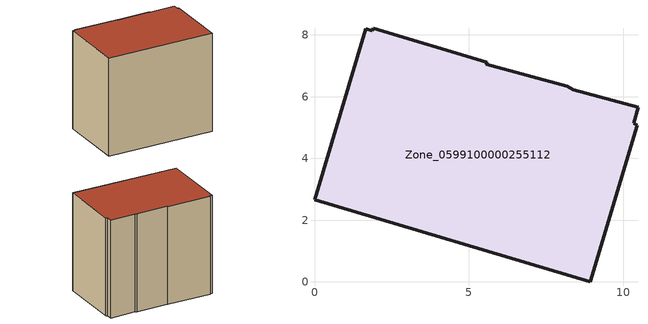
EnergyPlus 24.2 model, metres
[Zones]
Zone_0599100000255112
 floor ground (C_G): 10.48,5.66 10.34,5.15 10.45,5.08 8.93,0 0,2.66 1.65,8.2 1.87,8.14 1.9,8.22 5.58,7.12 5.56,7.06 8.2,6.34 8.39,6.23 z0.43
 wall outside (C_F): 8.93,0 10.45,5.08 10.34,5.15 10.48,5.66 8.39,6.23 8.2,6.34 5.56,7.06 5.58,7.12 1.9,8.22 1.87,8.14 1.65,8.2 0,2.66 8.93,0 z0.43:8.91
 roof outside (C_R): 10.34,5.15 10.48,5.66 8.39,6.23 8.2,6.34 5.56,7.06 5.58,7.12 1.9,8.22 1.87,8.14 1.65,8.2 0,2.66 8.93,0 10.45,5.08 z8.91
[BUILDING]
Pand.0599100000255112: North Axis=0; Terrain=City; Loads Convergence Tolerance Value=0.04; Temperature Convergence Tolerance Value=0.4; Solar Distribution=FullExterior; Maximum Number of Warmup Days=25; Minimum Number of Warmup Days=1
[Site:Location]
Rotterdam.The.Hague.AP_ZH_NLD Design_Conditions: Latitude=51.96; Longitude=4.45; Time Zone=1; Elevation=-4.5
[SITE:GROUNDTEMPERATURE:BUILDINGSURFACE]
18, 18, 18, 18, 18, 18, 18, 18, 18, 18, 18, 18
[MATERIAL] Thermal Absorptance=0.9; Solar Absorptance=0.7; Visible Absorptance=0.7
Name | Roughness | Thickness | Conductivity | Density | Specific Heat
G.TC.1975-1991 | MediumSmooth | 0.15 | 0.288461 | 540 | 1210
F.TC.1975-1991 | Rough | 0.3 | 0.230769 | 1920 | 840
R.TC.1975-1991 | MediumRough | 0.2 | 0.153846 | 1500 | 1000
[CONSTRUCTION]
C_G: G.TC.1975-1991
C_F: F.TC.1975-1991
C_R: R.TC.1975-1991
[ZONE]
Zone_0599100000255112: Type=1; Multiplier=1; Ceiling Height=Autocalculate; Volume=Autocalculate; Floor Area=autocalculate; Part of Total Floor Area=Yes
[ZONEINFILTRATION:DESIGNFLOWRATE]
Infil_Zone_0599100000255112: Zone or ZoneList or Space or SpaceList=Zone_0599100000255112; Schedule=AlwaysOn; Design Flow Rate Calculation Method=Flow/Area; Flow Rate per Floor Area=0.003; Constant Term Coefficient=1; Temperature Term Coefficient=0; Velocity Term Coefficient=0; Velocity Squared Term Coefficient=0
[HVACTEMPLATE:ZONE:IDEALLOADSAIRSYSTEM]
Zone_0599100000255112: Maximum Heating Supply Air Temperature=50; Minimum Cooling Supply Air Temperature=13; Maximum Heating Supply Air Humidity Ratio=0.0156; Minimum Cooling Supply Air Humidity Ratio=0.0077; Heating Limit=NoLimit; Cooling Limit=NoLimit; Dehumidification Control Type=ConstantSensibleHeatRatio; Cooling Sensible Heat Ratio=0.7; Dehumidification Setpoint=60; Humidification Control Type=None; Humidification Setpoint=30; Outdoor Air Method=None; Outdoor Air Flow Rate per Person=0.00944; Outdoor Air Flow Rate per Zone Floor Area=0; Outdoor Air Flow Rate per Zone=0; Demand Controlled Ventilation Type=None; Outdoor Air Economizer Type=NoEconomizer; Heat Recovery Type=None; Sensible Heat Recovery Effectiveness=0.7; Latent Heat Recovery Effectiveness=0.65
[ZONECONTROL:THERMOSTAT]
ThermostatControl_Zone_0599100000255112: Zone or ZoneList=Zone_0599100000255112; Control Type Schedule=DualSetpointControlType; Control 1=Thermostat_Zone_0599100000255112; Temperature Difference Between Cutout And Setpoint=0
[THERMOSTATSETPOINT:DUALSETPOINT]
Thermostat_Zone_0599100000255112: Heating Setpoint Temperature Schedule=HeatingSetpoint_Zone_0599100000255112; Cooling Setpoint Temperature Schedule=CoolingSetpoint_Zone_0599100000255112
[SCHEDULE:COMPACT]
HeatingSetpoint_Zone_0599100000255112: Through: 12/31, For: AllDays, Until: 24:00, 21
CoolingSetpoint_Zone_0599100000255112: Through: 12/31, For: AllDays, Until: 24:00, 24
DualSetpointControlType: Through: 12/31, For: AllDays, Until: 24:00, 4
AlwaysOn: Through: 12/31, For: AllDays, Until: 24:00, 1
